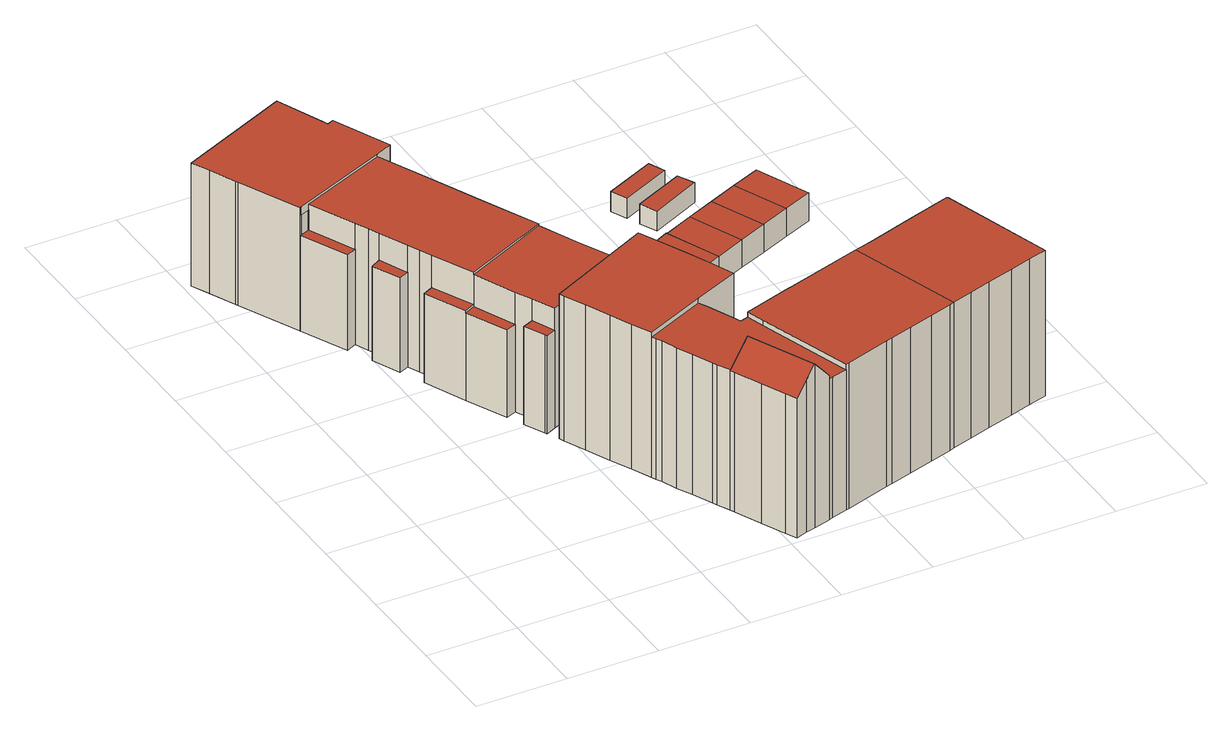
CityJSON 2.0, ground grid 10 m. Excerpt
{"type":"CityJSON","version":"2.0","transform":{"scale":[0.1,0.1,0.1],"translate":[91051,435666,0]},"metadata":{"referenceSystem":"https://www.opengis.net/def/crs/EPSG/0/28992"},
"CityObjects":{
"building1":{"type":"Building","attributes":{"TerrainHeight":2.22,"bron_tex":"UltraCAM-X 10cm juni 2008","voll_tex":"complete","bron_geo":"Lidar 15-30 punten - nov. 2008","status":"1"},"geometry":[{"type":"MultiSurface","lod":"2","boundaries":[[[0,1,2,3,4,5,6,7,8,9,10,11]],[[12,13,14,15,16,17,18,19,20]],[[1,0,21,22]],[[0,11,19,18]],[[11,10,20,19]],[[10,9,12,20]],[[9,8,13,12]],[[8,7,14,13]],[[7,6,23,24]],[[6,5,15,25]],[[5,4,26,15]],[[4,3,16,26]],[[3,2,27,16]],[[2,1,17,27]]],"semantics":{"surfaces":[{"type":"RoofSurface"},{"type":"GroundSurface"},{"type":"WallSurface"}],"values":[0,1,2,2,2,2,2,2,2,2,2,2,2,2]}}]},
"building2":{"type":"Building","attributes":{"TerrainHeight":3.11,"bron_tex":"UltraCAM-X 10cm juni 2008","voll_tex":"complete","bron_geo":"Lidar 15-30 punten - nov. 2008","status":"1"},"geometry":[{"type":"MultiSurface","lod":"2","boundaries":[[[24,23,28]],[[29,30,31,32,33,34,35,36,37,38,39,40]],[[41,42,43,44]],[[45,46,47,48]],[[49,50,51,52]],[[15,14,53,54,55,56,57,58,59,60,61,62,63,64,65,66]],[[24,28,67,14]],[[28,23,25,67]],[[45,48,58,57]],[[47,46,68,69]],[[46,45,57,56]],[[49,52,67,15]],[[51,50,66,65]],[[50,49,15,66]],[[41,44,63,62]],[[43,42,61,60]],[[42,41,62,61]],[[29,40,14,67]],[[40,39,53,14]],[[39,38,54,53]],[[38,37,55,54]],[[37,36,70,71]],[[36,35,48,47]],[[35,34,59,58]],[[34,33,60,59]],[[33,32,44,43]],[[32,31,64,63]],[[31,30,65,64]],[[30,29,52,51]]],"semantics":{"surfaces":[{"type":"RoofSurface"},{"type":"GroundSurface"},{"type":"WallSurface"}],"values":[0,0,0,0,0,1,2,2,2,2,2,2,2,2,2,2,2,2,2,2,2,2,2,2,2,2,2,2,2]}}]},
"building3":{"type":"Building","attributes":{"TerrainHeight":3.35,"bron_tex":"UltraCAM-X 10cm juni 2008","voll_tex":"complete","bron_geo":"Lidar 15-30 punten - nov. 2008","status":"1"},"geometry":[{"type":"MultiSurface","lod":"2","boundaries":[[[71,70,72,73,74,75,76]],[[69,68,77,78]],[[79,80,81,82,83]],[[56,55,84,85,86,87,88,89,90,91]],[[79,83,89,88]],[[82,81,86,92]],[[81,80,87,86]],[[80,79,88,87]],[[78,77,91,90]],[[77,68,56,91]],[[71,76,84,55]],[[76,75,85,84]],[[75,74,92,85]],[[74,73,83,82]],[[73,72,90,89]],[[72,70,69,78]]],"semantics":{"surfaces":[{"type":"RoofSurface"},{"type":"GroundSurface"},{"type":"WallSurface"}],"values":[0,0,0,1,2,2,2,2,2,2,2,2,2,2,2,2]}}]},
"building4":{"type":"Building","attributes":{"TerrainHeight":2.46,"bron_tex":"UltraCAM-X 10cm juni 2008","voll_tex":"complete","bron_geo":"Lidar 15-30 punten - nov. 2008","status":"1"},"geometry":[{"type":"MultiSurface","lod":"2","boundaries":[[[93,94,95,96]],[[97,98,99,100,101,102,103,104,105,106,107,108]],[[109,110,111,112,113,114,115,116]],[[116,115,117,118]],[[119,120,121,122,123,124,125,126,127,128,129,130,131,132,133,134,135]],[[136,137,138,139,140,141,142,143,144,145,146,147,148,149,150,151,152,153,154,155,156,157,158,159,160,161,162,163,164,165]],[[93,96,161,160]],[[96,95,162,161]],[[95,94,163,162]],[[166,116,167]],[[115,114,142,168]],[[114,113,143,142]],[[113,112,144,143]],[[112,111,145,144]],[[111,110,146,145]],[[110,109,169,146]],[[116,170,167]],[[171,117,134]],[[117,115,168,172]],[[124,123,136,165]],[[123,122,137,136]],[[122,121,138,137]],[[119,135,141,140]],[[135,134,172,141]],[[171,133,118]],[[133,170,118]],[[166,132,109]],[[132,131,147,169]],[[131,130,148,147]],[[130,129,149,148]],[[129,128,150,149]],[[128,127,151,150]],[[127,126,152,151]],[[126,125,173,152]],[[97,108,158,157]],[[108,107,159,158]],[[107,106,160,159]],[[106,105,94,93]],[[105,104,164,163]],[[104,103,165,164]],[[103,102,125,124]],[[102,101,153,173]],[[101,100,154,153]],[[100,99,155,154]],[[99,98,156,155]],[[98,97,157,156]]],"semantics":{"surfaces":[{"type":"RoofSurface"},{"type":"GroundSurface"},{"type":"WallSurface"}],"values":[0,0,0,0,0,1,2,2,2,2,2,2,2,2,2,2,2,2,2,2,2,2,2,2,2,2,2,2,2,2,2,2,2,2,2,2,2,2,2,2,2,2,2,2,2,2]}}]},
"building5":{"type":"Building","attributes":{"TerrainHeight":2.68,"bron_tex":"UltraCAM-X 10cm juni 2008","voll_tex":"complete","bron_geo":"Lidar 15-30 punten - nov. 2008","status":"1"},"geometry":[{"type":"MultiSurface","lod":"2","boundaries":[[[174,175,176,177,178,179,180,181,182,183,184,185,186]],[[187,188,189,190,191,192,193,194,140,139,138,195,196]],[[174,186,195,138]],[[186,185,196,195]],[[185,184,187,196]],[[183,182,189,188]],[[182,181,190,189]],[[181,180,191,190]],[[180,179,192,191]],[[179,178,193,192]],[[178,177,194,193]],[[177,176,140,194]],[[176,175,120,119]],[[175,174,121,120]]],"semantics":{"surfaces":[{"type":"RoofSurface"},{"type":"GroundSurface"},{"type":"WallSurface"}],"values":[0,1,2,2,2,2,2,2,2,2,2,2,2,2]}}]},
"building6":{"type":"Building","attributes":{"TerrainHeight":2.57,"bron_tex":"UltraCAM-X 10cm juni 2008","voll_tex":"complete","bron_geo":"Lidar 15-30 punten - nov. 2008","status":"1"},"geometry":[{"type":"MultiSurface","lod":"2","boundaries":[[[197,198,199,200]],[[201,202,203,204]],[[197,200,201,204]],[[200,199,202,201]],[[199,198,203,202]],[[198,197,204,203]]],"semantics":{"surfaces":[{"type":"RoofSurface"},{"type":"GroundSurface"},{"type":"WallSurface"}],"values":[0,1,2,2,2,2]}}]},
"building7":{"type":"Building","attributes":{"TerrainHeight":2.53,"bron_tex":"UltraCAM-X 10cm juni 2008","voll_tex":"complete","bron_geo":"Lidar 15-30 punten - nov. 2008","status":"1"},"geometry":[{"type":"MultiSurface","lod":"2","boundaries":[[[205,206,207,208,209]],[[210,211,212,213,214]],[[205,209,213,212]],[[209,208,214,213]],[[208,207,210,214]],[[207,206,211,210]],[[206,205,212,211]]],"semantics":{"surfaces":[{"type":"RoofSurface"},{"type":"GroundSurface"},{"type":"WallSurface"}],"values":[0,1,2,2,2,2,2]}}]},
"building8":{"type":"Building","attributes":{"TerrainHeight":2.43,"bron_tex":"UltraCAM-X 10cm juni 2008","voll_tex":"complete","bron_geo":"Lidar 15-30 punten - nov. 2008","status":"1"},"geometry":[{"type":"MultiSurface","lod":"2","boundaries":[[[215,216,217,218,219]],[[220,221,222,223,224]],[[215,219,220,224]],[[219,218,221,220]],[[218,217,222,221]],[[217,216,223,222]],[[216,215,224,223]]],"semantics":{"surfaces":[{"type":"RoofSurface"},{"type":"GroundSurface"},{"type":"WallSurface"}],"values":[0,1,2,2,2,2,2]}}]},
"building9":{"type":"Building","attributes":{"TerrainHeight":2.52,"bron_tex":"UltraCAM-X 10cm juni 2008","voll_tex":"complete","bron_geo":"Lidar 15-30 punten - nov. 2008","status":"1"},"geometry":[{"type":"MultiSurface","lod":"2","boundaries":[[[225,226,227,228,229,230,231]],[[232,233,234,235,236,237,238]],[[225,231,233,232]],[[231,230,234,233]],[[230,229,235,234]],[[229,228,236,235]],[[228,227,237,236]],[[227,226,238,237]],[[226,225,232,238]]],"semantics":{"surfaces":[{"type":"RoofSurface"},{"type":"GroundSurface"},{"type":"WallSurface"}],"values":[0,1,2,2,2,2,2,2,2]}}]},
"building10":{"type":"Building","attributes":{"TerrainHeight":2.42,"bron_tex":"UltraCAM-X 10cm juni 2008","voll_tex":"complete","bron_geo":"Lidar 15-30 punten - nov. 2008","status":"1"},"geometry":[{"type":"MultiSurface","lod":"2","boundaries":[[[239,240,241,242,243]],[[244,245,246,247,248]],[[239,243,245,244]],[[243,242,249,250]],[[242,241,247,246]],[[241,240,248,247]],[[240,239,244,248]]],"semantics":{"surfaces":[{"type":"RoofSurface"},{"type":"GroundSurface"},{"type":"WallSurface"}],"values":[0,1,2,2,2,2,2]}}]},
"building11":{"type":"Building","attributes":{"TerrainHeight":2.49,"bron_tex":"UltraCAM-X 10cm juni 2008","voll_tex":"complete","bron_geo":"Lidar 15-30 punten - nov. 2008","status":"1"},"geometry":[{"type":"MultiSurface","lod":"2","boundaries":[[[250,249,251,252]],[[245,253,254,246]],[[250,252,253,245]],[[252,251,255,256]],[[251,249,246,254]]],"semantics":{"surfaces":[{"type":"RoofSurface"},{"type":"GroundSurface"},{"type":"WallSurface"}],"values":[0,1,2,2,2]}}]},
"building12":{"type":"Building","attributes":{"TerrainHeight":2.5,"bron_tex":"UltraCAM-X 10cm juni 2008","voll_tex":"complete","bron_geo":"Lidar 15-30 punten - nov. 2008","status":"1"},"geometry":[{"type":"MultiSurface","lod":"2","boundaries":[[[257,258,259,260,261,262,263,264]],[[265,266,267,268,269,270,271,272]],[[257,264,266,265]],[[264,263,267,266]],[[263,262,268,267]],[[262,261,269,268]],[[261,260,270,269]],[[260,259,271,270]],[[259,258,272,271]],[[258,257,265,272]]],"semantics":{"surfaces":[{"type":"RoofSurface"},{"type":"GroundSurface"},{"type":"WallSurface"}],"values":[0,1,2,2,2,2,2,2,2,2]}}]},
"building13":{"type":"Building","attributes":{"TerrainHeight":2.53,"bron_tex":"UltraCAM-X 10cm juni 2008","voll_tex":"complete","bron_geo":"Lidar 15-30 punten - nov. 2008","status":"1"},"geometry":[{"type":"MultiSurface","lod":"2","boundaries":[[[256,255,273,274]],[[253,275,276,254]],[[256,274,275,253]],[[273,255,254,276]]],"semantics":{"surfaces":[{"type":"RoofSurface"},{"type":"GroundSurface"},{"type":"WallSurface"}],"values":[0,1,2,2]}}]},
"building14":{"type":"Building","attributes":{"TerrainHeight":2.64,"bron_tex":"UltraCAM-X 10cm juni 2008","voll_tex":"complete","bron_geo":"Lidar 15-30 punten - nov. 2008","status":"1"},"geometry":[{"type":"MultiSurface","lod":"2","boundaries":[[[184,183,277,278,279,280,281,282,283,284,285]],[[187,286,287,288,289,290,291,292,293,294,188]],[[184,285,286,187]],[[285,284,287,286]],[[284,283,288,287]],[[283,282,295,296]],[[282,281,297,295]],[[281,280,291,290]],[[280,279,292,291]],[[279,278,293,292]],[[278,277,294,293]],[[277,183,188,294]]],"semantics":{"surfaces":[{"type":"RoofSurface"},{"type":"GroundSurface"},{"type":"WallSurface"}],"values":[0,1,2,2,2,2,2,2,2,2,2,2]}}]},
"building15":{"type":"Building","attributes":{"TerrainHeight":2.6,"bron_tex":"UltraCAM-X 10cm juni 2008","voll_tex":"complete","bron_geo":"Lidar 15-30 punten - nov. 2008","status":"1"},"geometry":[{"type":"MultiSurface","lod":"2","boundaries":[[[298,299,300,301]],[[302,303,304,305]],[[298,301,304,303]],[[301,300,305,304]],[[300,299,302,305]],[[299,298,303,302]]],"semantics":{"surfaces":[{"type":"RoofSurface"},{"type":"GroundSurface"},{"type":"WallSurface"}],"values":[0,1,2,2,2,2]}}]},
"building16":{"type":"Building","attributes":{"TerrainHeight":2.54,"bron_tex":"UltraCAM-X 10cm juni 2008","voll_tex":"complete","bron_geo":"Lidar 15-30 punten - nov. 2008","status":"1"},"geometry":[{"type":"MultiSurface","lod":"2","boundaries":[[[274,273,306,307]],[[275,308,309,276]],[[274,307,308,275]],[[306,273,276,309]]],"semantics":{"surfaces":[{"type":"RoofSurface"},{"type":"GroundSurface"},{"type":"WallSurface"}],"values":[0,1,2,2]}}]},
"building17":{"type":"Building","attributes":{"TerrainHeight":2.54,"bron_tex":"UltraCAM-X 10cm juni 2008","voll_tex":"complete","bron_geo":"Lidar 15-30 punten - nov. 2008","status":"1"},"geometry":[{"type":"MultiSurface","lod":"2","boundaries":[[[310,311,312,313]],[[314,315,316,317]],[[310,313,315,314]],[[313,312,316,315]],[[312,311,317,316]],[[311,310,314,317]]],"semantics":{"surfaces":[{"type":"RoofSurface"},{"type":"GroundSurface"},{"type":"WallSurface"}],"values":[0,1,2,2,2,2]}}]},
"building18":{"type":"Building","attributes":{"TerrainHeight":2.57,"bron_tex":"UltraCAM-X 10cm juni 2008","voll_tex":"complete","bron_geo":"Lidar 15-30 punten - nov. 2008","status":"1"},"geometry":[{"type":"MultiSurface","lod":"2","boundaries":[[[307,306,318,319]],[[308,320,321,309]],[[307,319,320,308]],[[318,306,309,321]]],"semantics":{"surfaces":[{"type":"RoofSurface"},{"type":"GroundSurface"},{"type":"WallSurface"}],"values":[0,1,2,2]}}]},
"building19":{"type":"Building","attributes":{"TerrainHeight":2.61,"bron_tex":"UltraCAM-X 10cm juni 2008","voll_tex":"complete","bron_geo":"Lidar 15-30 punten - nov. 2008","status":"1"},"geometry":[{"type":"MultiSurface","lod":"2","boundaries":[[[319,318,322,323]],[[320,324,325,321]],[[319,323,324,320]],[[322,318,321,325]]],"semantics":{"surfaces":[{"type":"RoofSurface"},{"type":"GroundSurface"},{"type":"WallSurface"}],"values":[0,1,2,2]}}]}
},
"vertices":[
[132,720,142],[9,666,142],[18,646,142],[31,618,142],[32,615,142],[63,548,142],[65,549,142],[172,593,142],[191,602,142],[163,665,142],[156,662,142],[153,669,142],[163,665,0],[191,602,0],[172,593,0],[63,548,0],[31,618,0],[9,666,0],[132,720,0],[153,669,0],[156,662,0],[132,720,140],[9,666,140],[65,549,133],[172,593,133],[65,549,0],[32,615,0],[18,646,0],
[75,553,133],[75,553,140],[98,502,140],[105,487,140],[110,476,140],[124,444,140],[130,431,140],[136,418,140],[157,373,140],[252,417,140],[225,475,140],[200,531,140],[172,593,140],[99,470,109],[113,439,109],[124,444,109],[110,476,109],[125,413,103],[145,367,103],[157,373,103],[136,418,103],[63,548,110],[87,497,110],[98,502,110],[75,553,110],[200,531,0],[225,475,0],[252,417,0],[145,367,0],[125,413,0],[136,418,0],[130,431,0],[124,444,0],[113,439,0],[99,470,0],[110,476,0],[105,487,0],[98,502,0],[87,497,0],[75,553,0],[145,367,101],[157,373,101],[157,373,138],[252,417,138],
[177,327,138],[186,309,138],[197,284,138],[293,328,138],[272,372,138],[166,322,101],[177,327,101],[174,304,113],[185,281,113],[186,279,113],[197,284,113],[186,309,113],[272,372,0],[293,328,0],[186,279,0],[185,281,0],[174,304,0],[186,309,0],[177,327,0],[166,322,0],[197,284,0],
[333,270,23],[346,241,23],[424,276,23],[411,306,23],[192,266,167],[194,260,167],[205,237,167],[217,210,167],[228,187,167],[238,165,167],[305,195,167],[356,217,167],[346,241,167],[333,270,167],[311,318,167],[309,322,167],[277,80,161],[279,75,161],[292,45,161],[304,19,161],[310,7,161],[323,11,176],[333,14,189],[300,87,189],[352,19,167],[328,96,155],[374,26,162],[341,131,162],[335,151,162],[326,148,162],[310,185,162],[305,195,162],[238,165,162],[240,160,162],[243,154,162],[250,137,162],[258,120,162],[268,98,162],[270,93,162],[277,80,162],[328,96,162],[352,19,162],[357,21,162],[310,185,0],[326,148,0],[335,151,0],[341,131,0],[374,26,0],[357,21,0],[323,11,0],[310,7,0],[304,19,0],[292,45,0],[279,75,0],[270,93,0],[268,98,0],[258,120,0],[250,137,0],[243,154,0],[240,160,0],[228,187,0],[217,210,0],[205,237,0],[194,260,0],[192,266,0],[309,322,0],[311,318,0],[333,270,0],[411,306,0],[424,276,0],[346,241,0],[356,217,0],[305,195,0],[278,80,162],[300,87,162],[333,14,0],[277,80,0],[322,94,162],[342,49,162],[352,19,0],[238,165,0],
[335,151,168],[341,131,168],[374,26,168],[378,27,168],[428,43,168],[435,45,168],[459,52,168],[487,61,168],[511,68,168],[516,70,168],[477,195,168],[393,169,168],[389,168,168],[477,195,0],[516,70,0],[511,68,0],[487,61,0],[459,52,0],[435,45,0],[428,43,0],[378,27,0],[389,168,0],[393,169,0],
[305,462,23],[345,374,23],[368,384,23],[328,472,23],[328,472,0],[368,384,0],[345,374,0],[305,462,0],
[274,538,23],[286,510,23],[322,527,23],[341,535,23],[329,563,23],[322,527,0],[286,510,0],[274,538,0],[329,563,0],[341,535,0],
[372,347,23],[380,328,23],[408,340,23],[400,359,23],[378,349,23],[378,349,0],[400,359,0],[408,340,0],[380,328,0],[372,347,0],
[328,514,23],[343,483,23],[354,458,23],[363,463,23],[373,467,23],[359,497,23],[347,522,23],[328,514,0],[347,522,0],[359,497,0],[373,467,0],[363,463,0],[354,458,0],[343,483,0],
[365,457,32],[389,400,32],[390,398,32],[423,412,32],[398,471,32],[365,457,0],[398,471,0],[423,412,0],[390,398,0],[389,400,0],[423,412,31],[398,471,31],
[454,426,32],[429,485,32],[429,485,0],[454,426,0],[454,426,31],[429,485,31],
[366,237,23],[379,209,23],[462,246,23],[463,247,23],[580,287,23],[598,293,23],[588,322,23],[451,275,23],[366,237,0],[451,275,0],[588,322,0],[598,293,0],[580,287,0],[463,247,0],[462,246,0],[379,209,0],
[487,440,32],[462,499,32],[462,499,0],[487,440,0],
[539,77,168],[563,85,168],[592,93,168],[616,101,168],[636,107,168],[598,231,168],[597,232,168],[549,217,168],[496,200,168],[496,200,0],[549,217,0],[597,232,0],[598,231,0],[636,107,0],[616,101,0],[592,93,0],[563,85,0],[539,77,0],[598,231,167],[597,232,167],[636,107,167],
[423,585,23],[431,567,23],[486,592,23],[478,610,23],[431,567,0],[423,585,0],[478,610,0],[486,592,0],
[518,453,32],[493,512,32],[493,512,0],[518,453,0],
[437,553,23],[446,534,23],[501,560,23],[492,578,23],[437,553,0],[492,578,0],[501,560,0],[446,534,0],
[550,467,32],[525,526,32],[525,526,0],[550,467,0],
[582,480,32],[557,539,32],[557,539,0],[582,480,0]
]}
